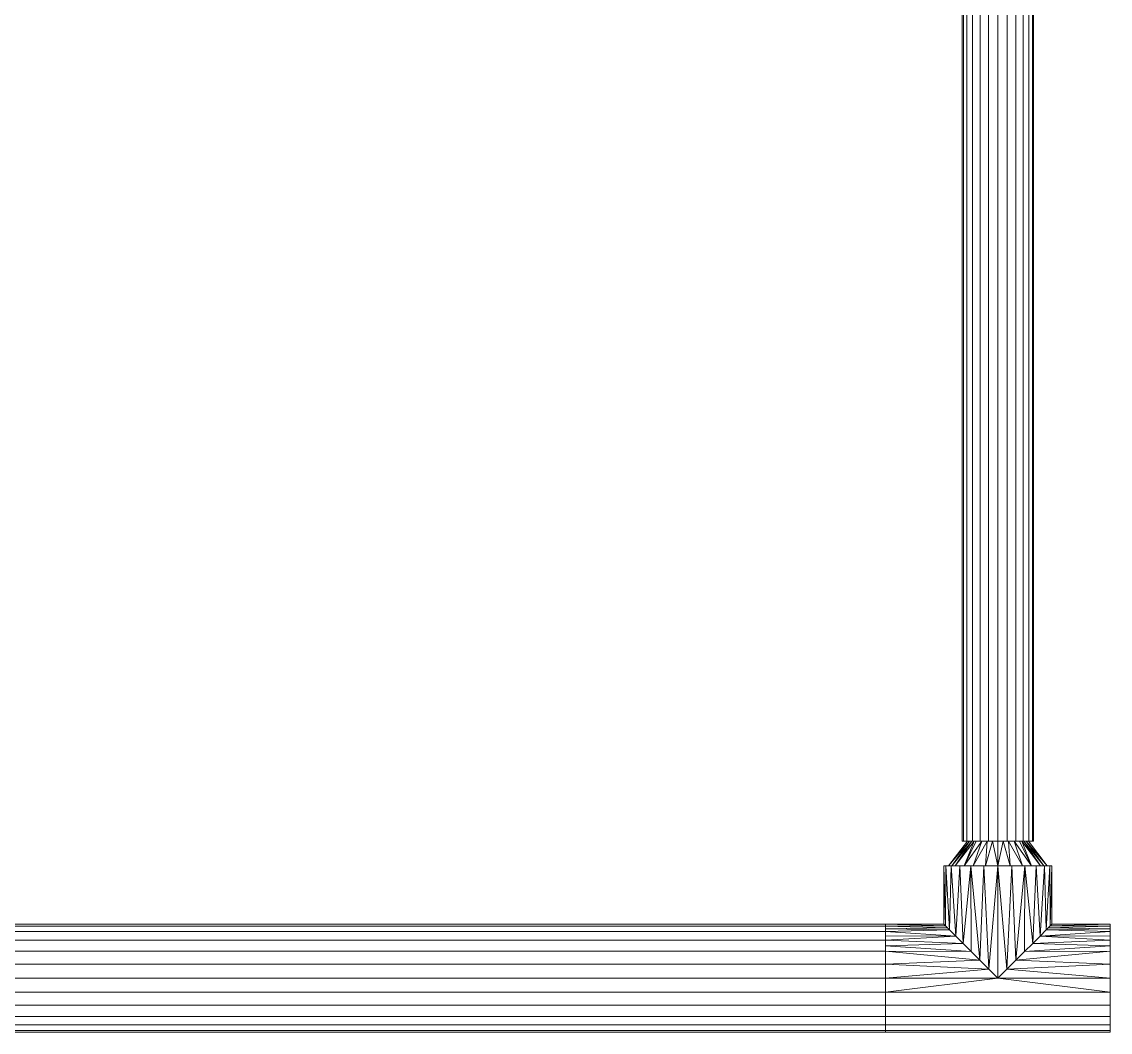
# Model space of a CAD drawing. Header units: inches. Extents: x -3326 to -59, y 8 to 1043.
# Drawn here: x -2775.49 to -2746.51, y 324.56 to 351.47 of the extents above; entities that cross this region are included whole.
import ezdxf

# ---------------------------------------------------------------- set-up
doc = ezdxf.new("R2010")
doc.units = ezdxf.units.IN
doc.header["$MEASUREMENT"] = 0
doc.layers.add('F-SPRN', color=10, linetype='Continuous', lineweight=9)
doc.layers.add('P-PIPE', color=10, linetype='Continuous', lineweight=9)

# ---------------------------------------------------------------- blocks, each defined once
blk = doc.blocks.new('Tee - Welded - Generic - Standard-1126622-05 - Fourth Level')
at = {"layer": 'P-PIPE'}
mesh = blk.add_polyface(dxfattribs=at)
corners = [(-2.992, -1.437), (-2.992, -1.388, 0.372), (-2.992, -1.244, 0.719), (-2.992, -1.016, 1.016), (-2.992, -0.719, 1.244), (-2.992, -0.372, 1.388), (-2.992, 0, 1.437), (-2.992, 0.372, 1.388), (-2.992, 0.719, 1.244), (-2.992, 1.016, 1.016), (-2.992, 1.244, 0.719), (-2.992, 1.388, 0.372), (-2.992, 1.437), (-2.992, 1.388, -0.372), (-2.992, 1.244, -0.719), (-2.992, 1.016, -1.016), (-2.992, 0.719, -1.244), (-2.992, 0.372, -1.388), (-2.992, 0, -1.437), (-2.992, -0.372, -1.388), (-2.992, -0.719, -1.244), (-2.992, -1.016, -1.016), (-2.992, -1.244, -0.719), (-2.992, -1.388, -0.372)]
mesh.append_faces([[corners[k] for k in face] for face in [(10, 7, 8, 9)]], dxfattribs={"vtx0": -1})
mesh.append_faces([[corners[k] for k in face] for face in [(0, 3, 6)]], dxfattribs={"vtx0": -1, "vtx1": -1, "vtx2": -1})
mesh.append_faces([[corners[k] for k in face] for face in [(13, 18, 22, 23)]], dxfattribs={"vtx0": -1, "vtx1": -1, "vtx3": -1})
mesh.append_faces([[corners[k] for k in face] for face in [(18, 21, 22), (13, 23, 0, 12)]], dxfattribs={"vtx0": -1, "vtx2": -1})
mesh.append_faces([[corners[k] for k in face] for face in [(6, 7, 12, 0)]], dxfattribs={"vtx1": -1, "vtx2": -1, "vtx3": -1})
mesh.append_faces([[corners[k] for k in face] for face in [(16, 17, 18, 15), (19, 20, 21, 18)]], dxfattribs={"vtx2": -1})
mesh.append_faces([[corners[k] for k in face] for face in [(13, 14, 15, 18), (10, 11, 12, 7)]], dxfattribs={"vtx2": -1, "vtx3": -1})
mesh.append_faces([[corners[k] for k in face] for face in [(0, 1, 2, 3), (3, 4, 5, 6)]], dxfattribs={"vtx3": -1})
mesh = blk.add_polyface(dxfattribs=at)
corners = [(-2.992, 1.437), (-2.992, 1.388, 0.372), (-2.992, 1.244, 0.719), (-2.992, 1.016, 1.016), (-2.992, 0.719, 1.244), (-2.992, 0.372, 1.388), (-2.992, 0, 1.437), (-2.992, -0.372, 1.388), (-2.992, -0.719, 1.244), (-2.992, -1.016, 1.016), (-2.992, -1.244, 0.719), (-2.992, -1.388, 0.372), (-2.992, -1.437), (-1.437, -1.437), (-1.397, -1.397, 0.338), (-1.286, -1.286, 0.642), (-1.123, -1.123, 0.896), (-0.927, -0.927, 1.098), (-0.71, -0.71, 1.249), (-0.48, -0.48, 1.355), (-0.242, -0.242, 1.417), (0, 0, 1.437), (0.242, -0.242, 1.417), (0.48, -0.48, 1.355), (0.71, -0.71, 1.249), (0.927, -0.927, 1.098), (1.123, -1.123, 0.896), (1.286, -1.286, 0.642), (1.397, -1.397, 0.338), (1.437, -1.437), (2.992, -1.437), (2.992, -1.388, 0.372), (2.992, -1.244, 0.719), (2.992, -1.016, 1.016), (2.992, -0.719, 1.244), (2.992, -0.372, 1.388), (2.992, 0, 1.437), (2.992, 0.372, 1.388), (2.992, 0.719, 1.244), (2.992, 1.016, 1.016), (2.992, 1.244, 0.719), (2.992, 1.388, 0.372), (2.992, 1.437), (-2.992, -0.867, 1.13), (-2.992, -1.13, 0.867), (-2.992, -1.316, 0.545), (2.992, -1.316, 0.545), (2.992, -1.13, 0.867), (2.992, -0.867, 1.13), (1.341, -1.341, 0.49), (-1.341, -1.341, 0.49)]
mesh.append_faces([[corners[k] for k in face] for face in [(14, 12, 13)]], dxfattribs={"vtx0": -1})
mesh.append_faces([[corners[k] for k in face] for face in [(34, 24, 48), (33, 26, 47), (26, 33, 25), (11, 50, 45), (15, 45, 50), (12, 14, 11), (9, 17, 43), (16, 10, 15), (24, 34, 23), (22, 36, 21), (20, 7, 19), (7, 20, 6), (18, 43, 17)]], dxfattribs={"vtx0": -1, "vtx1": -1})
mesh.append_faces([[corners[k] for k in face] for face in [(32, 26, 27), (25, 33, 48), (11, 14, 50), (18, 8, 43), (16, 44, 10), (46, 27, 49), (48, 24, 25), (31, 49, 28), (16, 9, 44), (23, 34, 35), (15, 10, 45), (21, 5, 6), (26, 32, 47)]], dxfattribs={"vtx0": -1, "vtx2": -1})
mesh.append_faces([[corners[k] for k in face] for face in [(21, 36, 37, 5)]], dxfattribs={"vtx0": -1, "vtx2": -1, "vtx3": -1})
mesh.append_faces([[corners[k] for k in face] for face in [(30, 31, 28), (31, 46, 49), (46, 32, 27), (16, 17, 9), (18, 19, 8), (35, 36, 22), (22, 23, 35), (20, 21, 6), (7, 8, 19)]], dxfattribs={"vtx1": -1, "vtx2": -1})
mesh.append_faces([[corners[k] for k in face] for face in [(39, 40, 2, 3), (40, 41, 1, 2), (37, 38, 4, 5), (38, 39, 3, 4)]], dxfattribs={"vtx1": -1, "vtx3": -1})
mesh.append_faces([[corners[k] for k in face] for face in [(28, 29, 30)]], dxfattribs={"vtx2": -1})
mesh.append_faces([[corners[k] for k in face] for face in [(41, 42, 0, 1)]], dxfattribs={"vtx3": -1})
mesh = blk.add_polyface(dxfattribs=at)
corners = [(-2.992, -1.437), (-2.992, -1.388, -0.372), (-2.992, -1.244, -0.719), (-2.992, -1.016, -1.016), (-2.992, -0.719, -1.244), (-2.992, -0.372, -1.388), (-2.992, 0, -1.437), (-2.992, 0.372, -1.388), (-2.992, 0.719, -1.244), (-2.992, 1.016, -1.016), (-2.992, 1.244, -0.719), (-2.992, 1.388, -0.372), (-2.992, 1.437), (2.992, 1.437), (2.992, 1.388, -0.372), (2.992, 1.244, -0.719), (2.992, 1.016, -1.016), (2.992, 0.719, -1.244), (2.992, 0.372, -1.388), (2.992, 0, -1.437), (2.992, -0.372, -1.388), (2.992, -0.719, -1.244), (2.992, -1.016, -1.016), (2.992, -1.244, -0.719), (2.992, -1.388, -0.372), (2.992, -1.437), (1.437, -1.437), (1.397, -1.397, -0.338), (1.286, -1.286, -0.642), (1.123, -1.123, -0.896), (0.927, -0.927, -1.098), (0.71, -0.71, -1.249), (0.48, -0.48, -1.355), (0.242, -0.242, -1.417), (0, 0, -1.437), (-0.242, -0.242, -1.417), (-0.48, -0.48, -1.355), (-0.71, -0.71, -1.249), (-0.927, -0.927, -1.098), (-1.123, -1.123, -0.896), (-1.286, -1.286, -0.642), (-1.397, -1.397, -0.338), (-1.437, -1.437), (-2.992, -1.316, -0.545), (-2.992, -1.13, -0.867), (-2.992, -0.867, -1.13), (2.992, -0.867, -1.13), (2.992, -1.13, -0.867), (2.992, -1.316, -0.545), (-1.341, -1.341, -0.49), (1.341, -1.341, -0.49)]
mesh.append_faces([[corners[k] for k in face] for face in [(33, 20, 32), (6, 35, 5), (31, 46, 30), (28, 48, 50), (38, 45, 37), (24, 50, 48), (3, 39, 44), (37, 4, 36), (1, 41, 0), (40, 2, 39)]], dxfattribs={"vtx0": -1, "vtx1": -1})
mesh.append_faces([[corners[k] for k in face] for face in [(11, 14, 15, 10), (38, 3, 45), (19, 33, 34), (1, 49, 41), (39, 2, 44), (36, 4, 5), (43, 40, 49), (31, 21, 46), (21, 31, 32), (24, 27, 50), (27, 24, 25), (23, 28, 29), (3, 38, 39), (28, 23, 48), (40, 43, 2), (29, 22, 47)]], dxfattribs={"vtx0": -1, "vtx2": -1})
mesh.append_faces([[corners[k] for k in face] for face in [(34, 6, 7, 18)]], dxfattribs={"vtx0": -1, "vtx2": -1, "vtx3": -1})
mesh.append_faces([[corners[k] for k in face] for face in [(26, 27, 25)]], dxfattribs={"vtx1": -1})
mesh.append_faces([[corners[k] for k in face] for face in [(19, 20, 33), (18, 19, 34), (20, 21, 32), (35, 36, 5), (34, 35, 6), (46, 22, 30), (29, 30, 22), (47, 23, 29), (45, 4, 37), (1, 43, 49)]], dxfattribs={"vtx1": -1, "vtx2": -1})
mesh.append_faces([[corners[k] for k in face] for face in [(15, 16, 9, 10), (16, 17, 8, 9), (17, 18, 7, 8)]], dxfattribs={"vtx1": -1, "vtx3": -1})
mesh.append_faces([[corners[k] for k in face] for face in [(12, 13, 14, 11), (41, 42, 0)]], dxfattribs={"vtx2": -1})
mesh = blk.add_polyface(dxfattribs=at)
corners = [(2.992, -1.437), (2.992, -1.388, -0.372), (2.992, -1.244, -0.719), (2.992, -1.016, -1.016), (2.992, -0.719, -1.244), (2.992, -0.372, -1.388), (2.992, 0, -1.437), (2.992, 0.372, -1.388), (2.992, 0.719, -1.244), (2.992, 1.016, -1.016), (2.992, 1.244, -0.719), (2.992, 1.388, -0.372), (2.992, 1.437), (2.992, 1.388, 0.372), (2.992, 1.244, 0.719), (2.992, 1.016, 1.016), (2.992, 0.719, 1.244), (2.992, 0.372, 1.388), (2.992, 0, 1.437), (2.992, -0.372, 1.388), (2.992, -0.719, 1.244), (2.992, -1.016, 1.016), (2.992, -1.244, 0.719), (2.992, -1.388, 0.372)]
mesh.append_faces([[corners[k] for k in face] for face in [(16, 14, 15)]], dxfattribs={"vtx0": -1})
mesh.append_faces([[corners[k] for k in face] for face in [(3, 6, 2)]], dxfattribs={"vtx0": -1, "vtx1": -1})
mesh.append_faces([[corners[k] for k in face] for face in [(18, 21, 11)]], dxfattribs={"vtx0": -1, "vtx1": -1, "vtx2": -1})
mesh.append_faces([[corners[k] for k in face] for face in [(6, 9, 21, 2), (18, 11, 14, 16)]], dxfattribs={"vtx0": -1, "vtx1": -1, "vtx2": -1, "vtx3": -1})
mesh.append_faces([[corners[k] for k in face] for face in [(21, 0, 1, 2)]], dxfattribs={"vtx0": -1, "vtx3": -1})
mesh.append_faces([[corners[k] for k in face] for face in [(17, 18, 16)]], dxfattribs={"vtx1": -1})
mesh.append_faces([[corners[k] for k in face] for face in [(12, 13, 14, 11), (22, 23, 0, 21), (19, 20, 21, 18)]], dxfattribs={"vtx2": -1})
mesh.append_faces([[corners[k] for k in face] for face in [(9, 10, 11, 21)]], dxfattribs={"vtx2": -1, "vtx3": -1})
mesh.append_faces([[corners[k] for k in face] for face in [(6, 7, 8, 9), (3, 4, 5, 6)]], dxfattribs={"vtx3": -1})
mesh = blk.add_polyface(dxfattribs=at)
corners = [(-1.437, -2.992), (-1.388, -2.992, 0.372), (-1.244, -2.992, 0.719), (-1.016, -2.992, 1.016), (-0.719, -2.992, 1.244), (-0.372, -2.992, 1.388), (0, -2.992, 1.437), (0.372, -2.992, 1.388), (0.719, -2.992, 1.244), (1.016, -2.992, 1.016), (1.244, -2.992, 0.719), (1.388, -2.992, 0.372), (1.437, -2.992), (1.437, -1.437), (1.397, -1.397, 0.338), (1.286, -1.286, 0.642), (1.123, -1.123, 0.896), (0.927, -0.927, 1.098), (0.71, -0.71, 1.249), (0.48, -0.48, 1.355), (0.242, -0.242, 1.417), (0, 0, 1.437), (-0.242, -0.242, 1.417), (-0.48, -0.48, 1.355), (-0.71, -0.71, 1.249), (-0.927, -0.927, 1.098), (-1.123, -1.123, 0.896), (-1.286, -1.286, 0.642), (-1.397, -1.397, 0.338), (-1.437, -1.437)]
mesh.append_faces([[corners[k] for k in face] for face in [(1, 28, 0), (27, 2, 26), (23, 5, 22), (25, 4, 24), (8, 19, 7), (17, 9, 16)]], dxfattribs={"vtx0": -1, "vtx1": -1})
mesh.append_faces([[corners[k] for k in face] for face in [(26, 2, 3), (27, 1, 2), (23, 4, 5), (6, 21, 22), (22, 5, 6), (20, 6, 7), (16, 9, 10), (17, 8, 9), (14, 11, 12), (6, 20, 21)]], dxfattribs={"vtx0": -1, "vtx2": -1})
mesh.append_faces([[corners[k] for k in face] for face in [(13, 14, 12)]], dxfattribs={"vtx1": -1})
mesh.append_faces([[corners[k] for k in face] for face in [(3, 4, 25), (27, 28, 1), (25, 26, 3), (23, 24, 4), (10, 11, 15), (17, 18, 8), (19, 20, 7), (18, 19, 8), (15, 16, 10), (14, 15, 11)]], dxfattribs={"vtx1": -1, "vtx2": -1})
mesh.append_faces([[corners[k] for k in face] for face in [(28, 29, 0)]], dxfattribs={"vtx2": -1})
mesh = blk.add_polyface(dxfattribs=at)
corners = [(1.437, -2.992), (1.388, -2.992, -0.372), (1.244, -2.992, -0.719), (1.016, -2.992, -1.016), (0.719, -2.992, -1.244), (0.372, -2.992, -1.388), (0, -2.992, -1.437), (-0.372, -2.992, -1.388), (-0.719, -2.992, -1.244), (-1.016, -2.992, -1.016), (-1.244, -2.992, -0.719), (-1.388, -2.992, -0.372), (-1.437, -2.992), (-1.437, -1.437), (-1.397, -1.397, -0.338), (-1.286, -1.286, -0.642), (-1.123, -1.123, -0.896), (-0.927, -0.927, -1.098), (-0.71, -0.71, -1.249), (-0.48, -0.48, -1.355), (-0.242, -0.242, -1.417), (0, 0, -1.437), (0.242, -0.242, -1.417), (0.48, -0.48, -1.355), (0.71, -0.71, -1.249), (0.927, -0.927, -1.098), (1.123, -1.123, -0.896), (1.286, -1.286, -0.642), (1.397, -1.397, -0.338), (1.437, -1.437)]
mesh.append_faces([[corners[k] for k in face] for face in [(1, 28, 0), (3, 26, 2), (27, 2, 26), (23, 5, 22), (25, 4, 24), (8, 19, 7), (17, 9, 16)]], dxfattribs={"vtx0": -1, "vtx1": -1})
mesh.append_faces([[corners[k] for k in face] for face in [(27, 1, 2), (23, 4, 5), (6, 21, 22), (22, 5, 6), (20, 6, 7), (16, 9, 10), (17, 8, 9), (14, 11, 12), (6, 20, 21)]], dxfattribs={"vtx0": -1, "vtx2": -1})
mesh.append_faces([[corners[k] for k in face] for face in [(29, 0, 28), (13, 14, 12)]], dxfattribs={"vtx1": -1})
mesh.append_faces([[corners[k] for k in face] for face in [(3, 4, 25), (27, 28, 1), (25, 26, 3), (23, 24, 4), (10, 11, 15), (17, 18, 8), (19, 20, 7), (18, 19, 8), (15, 16, 10), (14, 15, 11)]], dxfattribs={"vtx1": -1, "vtx2": -1})
mesh = blk.add_polyface(dxfattribs=at)
corners = [(-1.437, -2.992), (-1.388, -2.992, -0.372), (-1.244, -2.992, -0.719), (-1.016, -2.992, -1.016), (-0.719, -2.992, -1.244), (-0.372, -2.992, -1.388), (0, -2.992, -1.437), (0.372, -2.992, -1.388), (0.719, -2.992, -1.244), (1.016, -2.992, -1.016), (1.244, -2.992, -0.719), (1.388, -2.992, -0.372), (1.437, -2.992), (1.388, -2.992, 0.372), (1.244, -2.992, 0.719), (1.016, -2.992, 1.016), (0.719, -2.992, 1.244), (0.372, -2.992, 1.388), (0, -2.992, 1.437), (-0.372, -2.992, 1.388), (-0.719, -2.992, 1.244), (-1.016, -2.992, 1.016), (-1.244, -2.992, 0.719), (-1.388, -2.992, 0.372)]
mesh.append_faces([[corners[k] for k in face] for face in [(0, 22, 23)]], dxfattribs={"vtx0": -1})
mesh.append_faces([[corners[k] for k in face] for face in [(3, 6, 2), (16, 18, 14, 15)]], dxfattribs={"vtx0": -1, "vtx1": -1})
mesh.append_faces([[corners[k] for k in face] for face in [(2, 6, 9, 11)]], dxfattribs={"vtx0": -1, "vtx1": -1, "vtx2": -1, "vtx3": -1})
mesh.append_faces([[corners[k] for k in face] for face in [(0, 14, 21, 22)]], dxfattribs={"vtx0": -1, "vtx1": -1, "vtx3": -1})
mesh.append_faces([[corners[k] for k in face] for face in [(2, 11, 12)]], dxfattribs={"vtx0": -1, "vtx2": -1})
mesh.append_faces([[corners[k] for k in face] for face in [(17, 18, 16)]], dxfattribs={"vtx1": -1})
mesh.append_faces([[corners[k] for k in face] for face in [(18, 19, 14)]], dxfattribs={"vtx1": -1, "vtx2": -1})
mesh.append_faces([[corners[k] for k in face] for face in [(9, 10, 11)]], dxfattribs={"vtx2": -1})
mesh.append_faces([[corners[k] for k in face] for face in [(0, 1, 2, 14), (12, 13, 14, 2), (19, 20, 21, 14)]], dxfattribs={"vtx2": -1, "vtx3": -1})
mesh.append_faces([[corners[k] for k in face] for face in [(6, 7, 8, 9), (3, 4, 5, 6)]], dxfattribs={"vtx3": -1})
blk = doc.blocks.new('Transition - Generic - Plumbing-CW-1126388-05 - Fourth Level')
at = {"layer": 'P-PIPE'}
mesh = blk.add_polyface(dxfattribs=at)
corners = [(0, -1.312), (0, -1.137, 0.656), (0, -0.656, 1.137), (0, 0, 1.312), (0, 0.656, 1.137), (0, 1.137, 0.656), (0, 1.312), (0, 1.137, -0.656), (0, 0.656, -1.137), (0, 0, -1.312), (0, -0.656, -1.137), (0, -1.137, -0.656)]
mesh.append_faces([[corners[k] for k in face] for face in [(3, 1, 2), (0, 10, 11)]], dxfattribs={"vtx0": -1})
mesh.append_faces([[corners[k] for k in face] for face in [(0, 8, 9, 10)]], dxfattribs={"vtx0": -1, "vtx3": -1})
mesh.append_faces([[corners[k] for k in face] for face in [(7, 8, 5, 6)]], dxfattribs={"vtx1": -1})
mesh.append_faces([[corners[k] for k in face] for face in [(0, 1, 5, 8)]], dxfattribs={"vtx1": -1, "vtx2": -1, "vtx3": -1})
mesh.append_faces([[corners[k] for k in face] for face in [(3, 4, 5, 1)]], dxfattribs={"vtx2": -1, "vtx3": -1})
mesh = blk.add_polyface(dxfattribs=at)
corners = [(0, -1.312), (0, -1.137, -0.656), (0, -0.656, -1.137), (0, 0, -1.312), (0, 0.656, -1.137), (0, 1.137, -0.656), (0, 1.312), (0.656, 0.813), (0.656, 0.575, -0.575), (0.656, 0, -0.813), (0.656, -0.575, -0.575), (0.656, -0.813), (0.656, 0.694, -0.287), (0.656, 0.287, -0.694), (0.656, -0.287, -0.694), (0.656, -0.694, -0.287), (0.656, 0.634, -0.431), (0, 0.328, -1.225), (0.656, 0.144, -0.753), (0, 1.225, -0.328), (0.656, 0.431, -0.634), (0, -0.328, -1.225), (0.656, -0.144, -0.753), (0.656, -0.431, -0.634), (0, -1.225, -0.328), (0.656, -0.753, -0.144), (0.656, -0.634, -0.431), (0.656, 0.753, -0.144), (0, 0.896, -0.896), (0, -0.896, -0.896)]
mesh.append_faces([[corners[k] for k in face] for face in [(0, 25, 11), (27, 6, 7)]], dxfattribs={"vtx0": -1})
mesh.append_faces([[corners[k] for k in face] for face in [(20, 28, 8), (3, 22, 21), (28, 20, 4), (6, 27, 19), (29, 26, 1), (26, 29, 10), (4, 13, 17), (1, 15, 24), (5, 16, 28), (2, 23, 29)]], dxfattribs={"vtx0": -1, "vtx1": -1})
mesh.append_faces([[corners[k] for k in face] for face in [(5, 12, 16), (3, 18, 9), (14, 2, 21), (2, 14, 23), (21, 22, 14), (25, 0, 24), (17, 13, 18), (3, 9, 22), (12, 5, 19), (24, 15, 25)]], dxfattribs={"vtx0": -1, "vtx2": -1})
mesh.append_faces([[corners[k] for k in face] for face in [(3, 17, 18), (16, 8, 28), (20, 13, 4), (23, 10, 29), (26, 15, 1), (27, 12, 19)]], dxfattribs={"vtx1": -1, "vtx2": -1})
mesh = blk.add_polyface(dxfattribs=at)
corners = [(0, 1.312), (0, 1.137, 0.656), (0, 0.656, 1.137), (0, 0, 1.312), (0, -0.656, 1.137), (0, -1.137, 0.656), (0, -1.312), (0.656, -0.813), (0.656, -0.575, 0.575), (0.656, 0, 0.813), (0.656, 0.575, 0.575), (0.656, 0.813), (0.656, -0.694, 0.287), (0.656, -0.287, 0.694), (0.656, 0.287, 0.694), (0.656, 0.694, 0.287), (0.656, -0.634, 0.431), (0, -0.328, 1.225), (0.656, -0.144, 0.753), (0, -1.225, 0.328), (0.656, -0.431, 0.634), (0, 0.328, 1.225), (0.656, 0.144, 0.753), (0.656, 0.431, 0.634), (0, 1.225, 0.328), (0.656, 0.753, 0.144), (0.656, 0.634, 0.431), (0.656, -0.753, 0.144), (0, -0.896, 0.896), (0, 0.896, 0.896)]
mesh.append_faces([[corners[k] for k in face] for face in [(0, 25, 11), (27, 6, 7)]], dxfattribs={"vtx0": -1})
mesh.append_faces([[corners[k] for k in face] for face in [(20, 28, 8), (3, 22, 21), (28, 20, 4), (6, 27, 19), (29, 26, 1), (26, 29, 10), (4, 13, 17), (1, 15, 24), (5, 16, 28), (2, 23, 29)]], dxfattribs={"vtx0": -1, "vtx1": -1})
mesh.append_faces([[corners[k] for k in face] for face in [(5, 12, 16), (3, 18, 9), (14, 2, 21), (2, 14, 23), (21, 22, 14), (25, 0, 24), (17, 13, 18), (3, 9, 22), (12, 5, 19), (24, 15, 25)]], dxfattribs={"vtx0": -1, "vtx2": -1})
mesh.append_faces([[corners[k] for k in face] for face in [(3, 17, 18), (16, 8, 28), (20, 13, 4), (23, 10, 29), (26, 15, 1), (27, 12, 19)]], dxfattribs={"vtx1": -1, "vtx2": -1})
mesh = blk.add_polyface(dxfattribs=at)
corners = [(0.656, -0.813), (0.656, -0.575, -0.575), (0.656, 0, -0.813), (0.656, 0.575, -0.575), (0.656, 0.813), (0.656, 0.575, 0.575), (0.656, 0, 0.813), (0.656, -0.575, 0.575)]
mesh.append_faces([[corners[k] for k in face] for face in [(2, 4, 7, 1)]], dxfattribs={"vtx0": -1, "vtx1": -1, "vtx2": -1})
mesh.append_faces([[corners[k] for k in face] for face in [(6, 7, 4, 5), (3, 4, 2)]], dxfattribs={"vtx1": -1})
mesh.append_faces([[corners[k] for k in face] for face in [(7, 0, 1)]], dxfattribs={"vtx2": -1})

msp = doc.modelspace()

# ---------------------------------------------------------------- linework, layer by layer
at = {"layer": 'F-SPRN', "color": 1}
for p, q in [((-2749.5, 383.391, 964), (-2749.5, 329.648, 964)), ((-2749.5, 383.391, 964), (-2749.5, 329.648, 964)), ((-2749.5, 328.992, 964), (-2749.5, 329.648, 964)), ((-2749.5, 328.992, 964), (-2749.5, 326, 964)), ((-2823.996, 326, 964), (-2752.492, 326, 964)), ((-2823.996, 326, 964), (-2752.492, 326, 964)), ((-2746.508, 326, 964), (-2752.492, 326, 964))]:
    msp.add_line(p, q, dxfattribs=at)

# ---------------------------------------------------------------- block references
for name, p, rotation in [('Transition - Generic - Plumbing-CW-1126388-05 - Fourth Level', (-2749.5, 328.992, 964), 90), ('Tee - Welded - Generic - Standard-1126622-05 - Fourth Level', (-2749.5, 326, 964), 180)]:
    msp.add_blockref(name, p, dxfattribs=dict(at, rotation=rotation))

# ---------------------------------------------------------------- meshes
mesh = msp.add_polyface(dxfattribs=at)
corners = [(-2749.5, 383.391, 964.95), (-2749.746, 383.391, 964.918), (-2749.975, 383.391, 964.823), (-2750.172, 383.391, 964.672), (-2750.323, 383.391, 964.475), (-2750.418, 383.391, 964.246), (-2750.45, 383.391, 964), (-2750.45, 329.648, 964), (-2750.418, 329.648, 964.246), (-2750.323, 329.648, 964.475), (-2750.172, 329.648, 964.672), (-2749.975, 329.648, 964.823), (-2749.746, 329.648, 964.918), (-2749.5, 329.648, 964.95)]
mesh.append_faces([[corners[k] for k in face] for face in [(8, 9, 4, 5), (3, 4, 9, 10), (11, 12, 1, 2), (2, 3, 10, 11)]], dxfattribs={"vtx1": -1, "vtx3": -1, "color": 1})
mesh.append_faces([[corners[k] for k in face] for face in [(6, 7, 8, 5)]], dxfattribs={"vtx2": -1, "color": 1})
mesh.append_faces([[corners[k] for k in face] for face in [(12, 13, 0, 1)]], dxfattribs={"vtx3": -1, "color": 1})
mesh = msp.add_polyface(dxfattribs=at)
corners = [(-2750.45, 383.391, 964), (-2750.418, 383.391, 963.754), (-2750.323, 383.391, 963.525), (-2750.172, 383.391, 963.328), (-2749.975, 383.391, 963.177), (-2749.746, 383.391, 963.082), (-2749.5, 383.391, 963.05), (-2749.5, 329.648, 963.05), (-2749.746, 329.648, 963.082), (-2749.975, 329.648, 963.177), (-2750.172, 329.648, 963.328), (-2750.323, 329.648, 963.525), (-2750.418, 329.648, 963.754), (-2750.45, 329.648, 964)]
mesh.append_faces([[corners[k] for k in face] for face in [(7, 8, 5, 6)]], dxfattribs={"vtx1": -1, "color": 1})
mesh.append_faces([[corners[k] for k in face] for face in [(8, 9, 4, 5), (3, 4, 9, 10), (11, 12, 1, 2), (2, 3, 10, 11)]], dxfattribs={"vtx1": -1, "vtx3": -1, "color": 1})
mesh.append_faces([[corners[k] for k in face] for face in [(12, 13, 0, 1)]], dxfattribs={"vtx3": -1, "color": 1})
mesh = msp.add_polyface(dxfattribs=at)
corners = [(-2748.55, 383.391, 964), (-2748.582, 383.391, 964.246), (-2748.677, 383.391, 964.475), (-2748.828, 383.391, 964.672), (-2749.025, 383.391, 964.823), (-2749.254, 383.391, 964.918), (-2749.5, 383.391, 964.95), (-2749.5, 329.648, 964.95), (-2749.254, 329.648, 964.918), (-2749.025, 329.648, 964.823), (-2748.828, 329.648, 964.672), (-2748.677, 329.648, 964.475), (-2748.582, 329.648, 964.246), (-2748.55, 329.648, 964)]
mesh.append_faces([[corners[k] for k in face] for face in [(7, 8, 5, 6)]], dxfattribs={"vtx1": -1, "color": 1})
mesh.append_faces([[corners[k] for k in face] for face in [(8, 9, 4, 5), (3, 4, 9, 10), (11, 12, 1, 2), (2, 3, 10, 11)]], dxfattribs={"vtx1": -1, "vtx3": -1, "color": 1})
mesh.append_faces([[corners[k] for k in face] for face in [(12, 13, 0, 1)]], dxfattribs={"vtx3": -1, "color": 1})
mesh = msp.add_polyface(dxfattribs=at)
corners = [(-2749.5, 383.391, 963.05), (-2749.254, 383.391, 963.082), (-2749.025, 383.391, 963.177), (-2748.828, 383.391, 963.328), (-2748.677, 383.391, 963.525), (-2748.582, 383.391, 963.754), (-2748.55, 383.391, 964), (-2748.55, 329.648, 964), (-2748.582, 329.648, 963.754), (-2748.677, 329.648, 963.525), (-2748.828, 329.648, 963.328), (-2749.025, 329.648, 963.177), (-2749.254, 329.648, 963.082), (-2749.5, 329.648, 963.05)]
mesh.append_faces([[corners[k] for k in face] for face in [(7, 8, 5, 6)]], dxfattribs={"vtx1": -1, "color": 1})
mesh.append_faces([[corners[k] for k in face] for face in [(8, 9, 4, 5), (3, 4, 9, 10), (11, 12, 1, 2), (2, 3, 10, 11)]], dxfattribs={"vtx1": -1, "vtx3": -1, "color": 1})
mesh.append_faces([[corners[k] for k in face] for face in [(12, 13, 0, 1)]], dxfattribs={"vtx3": -1, "color": 1})
mesh = msp.add_polyface(dxfattribs=at)
corners = [(-2750.45, 329.648, 964), (-2750.418, 329.648, 963.754), (-2750.323, 329.648, 963.525), (-2750.172, 329.648, 963.328), (-2749.975, 329.648, 963.177), (-2749.746, 329.648, 963.082), (-2749.5, 329.648, 963.05), (-2749.254, 329.648, 963.082), (-2749.025, 329.648, 963.177), (-2748.828, 329.648, 963.328), (-2748.677, 329.648, 963.525), (-2748.582, 329.648, 963.754), (-2748.55, 329.648, 964), (-2748.582, 329.648, 964.246), (-2748.677, 329.648, 964.475), (-2748.828, 329.648, 964.672), (-2749.025, 329.648, 964.823), (-2749.254, 329.648, 964.918), (-2749.5, 329.648, 964.95), (-2749.746, 329.648, 964.918), (-2749.975, 329.648, 964.823), (-2750.172, 329.648, 964.672), (-2750.323, 329.648, 964.475), (-2750.418, 329.648, 964.246)]
mesh.append_faces([[corners[k] for k in face] for face in [(18, 16, 17)]], dxfattribs={"vtx0": -1, "color": 1})
mesh.append_faces([[corners[k] for k in face] for face in [(16, 20, 15)]], dxfattribs={"vtx0": -1, "vtx1": -1, "color": 1})
mesh.append_faces([[corners[k] for k in face] for face in [(3, 9, 15)]], dxfattribs={"vtx0": -1, "vtx1": -1, "vtx2": -1, "color": 1})
mesh.append_faces([[corners[k] for k in face] for face in [(15, 20, 21, 3)]], dxfattribs={"vtx0": -1, "vtx2": -1, "vtx3": -1, "color": 1})
mesh.append_faces([[corners[k] for k in face] for face in [(12, 13, 11), (7, 8, 6)]], dxfattribs={"vtx1": -1, "color": 1})
mesh.append_faces([[corners[k] for k in face] for face in [(3, 4, 8, 9)]], dxfattribs={"vtx1": -1, "vtx3": -1, "color": 1})
mesh.append_faces([[corners[k] for k in face] for face in [(23, 0, 1)]], dxfattribs={"vtx2": -1, "color": 1})
mesh.append_faces([[corners[k] for k in face] for face in [(18, 19, 20, 16), (21, 22, 23, 1), (13, 14, 15, 9), (1, 2, 3, 21), (4, 5, 6, 8), (9, 10, 11, 13)]], dxfattribs={"vtx2": -1, "vtx3": -1, "color": 1})
mesh = msp.add_polyface(dxfattribs=at)
corners = [(-2823.996, 327.438, 964), (-2823.996, 327.389, 964.372), (-2823.996, 327.245, 964.719), (-2823.996, 327.016, 965.016), (-2823.996, 326.719, 965.245), (-2823.996, 326.372, 965.389), (-2823.996, 326, 965.437), (-2752.492, 326, 965.437), (-2752.492, 326.372, 965.389), (-2752.492, 326.719, 965.245), (-2752.492, 327.016, 965.016), (-2752.492, 327.245, 964.719), (-2752.492, 327.389, 964.372), (-2752.492, 327.438, 964)]
mesh.append_faces([[corners[k] for k in face] for face in [(7, 8, 5, 6)]], dxfattribs={"vtx1": -1, "color": 1})
mesh.append_faces([[corners[k] for k in face] for face in [(8, 9, 4, 5), (3, 4, 9, 10), (11, 12, 1, 2), (2, 3, 10, 11)]], dxfattribs={"vtx1": -1, "vtx3": -1, "color": 1})
mesh.append_faces([[corners[k] for k in face] for face in [(12, 13, 0, 1)]], dxfattribs={"vtx3": -1, "color": 1})
mesh = msp.add_polyface(dxfattribs=at)
corners = [(-2823.996, 326, 962.562), (-2823.996, 326.372, 962.611), (-2823.996, 326.719, 962.755), (-2823.996, 327.016, 962.984), (-2823.996, 327.245, 963.281), (-2823.996, 327.389, 963.628), (-2823.996, 327.438, 964), (-2752.492, 327.438, 964), (-2752.492, 327.389, 963.628), (-2752.492, 327.245, 963.281), (-2752.492, 327.016, 962.984), (-2752.492, 326.719, 962.755), (-2752.492, 326.372, 962.611), (-2752.492, 326, 962.562)]
mesh.append_faces([[corners[k] for k in face] for face in [(7, 8, 5, 6)]], dxfattribs={"vtx1": -1, "color": 1})
mesh.append_faces([[corners[k] for k in face] for face in [(8, 9, 4, 5), (3, 4, 9, 10), (11, 12, 1, 2), (2, 3, 10, 11)]], dxfattribs={"vtx1": -1, "vtx3": -1, "color": 1})
mesh.append_faces([[corners[k] for k in face] for face in [(12, 13, 0, 1)]], dxfattribs={"vtx3": -1, "color": 1})
mesh = msp.add_polyface(dxfattribs=at)
corners = [(-2752.492, 324.562, 964), (-2752.492, 324.611, 963.628), (-2752.492, 324.755, 963.281), (-2752.492, 324.984, 962.984), (-2752.492, 325.281, 962.755), (-2752.492, 325.628, 962.611), (-2752.492, 326, 962.562), (-2752.492, 326.372, 962.611), (-2752.492, 326.719, 962.755), (-2752.492, 327.016, 962.984), (-2752.492, 327.245, 963.281), (-2752.492, 327.389, 963.628), (-2752.492, 327.438, 964), (-2752.492, 327.389, 964.372), (-2752.492, 327.245, 964.719), (-2752.492, 327.016, 965.016), (-2752.492, 326.719, 965.245), (-2752.492, 326.372, 965.389), (-2752.492, 326, 965.437), (-2752.492, 325.628, 965.389), (-2752.492, 325.281, 965.245), (-2752.492, 324.984, 965.016), (-2752.492, 324.755, 964.719), (-2752.492, 324.611, 964.372)]
mesh.append_faces([[corners[k] for k in face] for face in [(1, 23, 0), (10, 8, 9)]], dxfattribs={"vtx0": -1, "color": 1})
mesh.append_faces([[corners[k] for k in face] for face in [(11, 14, 8, 10)]], dxfattribs={"vtx0": -1, "vtx1": -1, "vtx2": -1, "color": 1})
mesh.append_faces([[corners[k] for k in face] for face in [(19, 4, 5, 7)]], dxfattribs={"vtx0": -1, "vtx2": -1, "vtx3": -1, "color": 1})
mesh.append_faces([[corners[k] for k in face] for face in [(19, 20, 4)]], dxfattribs={"vtx1": -1, "vtx2": -1, "color": 1})
mesh.append_faces([[corners[k] for k in face] for face in [(1, 2, 22, 23), (7, 8, 16, 17)]], dxfattribs={"vtx1": -1, "vtx3": -1, "color": 1})
mesh.append_faces([[corners[k] for k in face] for face in [(5, 6, 7)]], dxfattribs={"vtx2": -1, "color": 1})
mesh.append_faces([[corners[k] for k in face] for face in [(2, 3, 4, 22), (20, 21, 22, 4), (17, 18, 19, 7), (14, 15, 16, 8)]], dxfattribs={"vtx2": -1, "vtx3": -1, "color": 1})
mesh.append_faces([[corners[k] for k in face] for face in [(11, 12, 13, 14)]], dxfattribs={"vtx3": -1, "color": 1})
mesh = msp.add_polyface(dxfattribs=at)
corners = [(-2823.996, 326, 965.437), (-2823.996, 325.628, 965.389), (-2823.996, 325.281, 965.245), (-2823.996, 324.984, 965.016), (-2823.996, 324.755, 964.719), (-2823.996, 324.611, 964.372), (-2823.996, 324.562, 964), (-2752.492, 324.562, 964), (-2752.492, 324.611, 964.372), (-2752.492, 324.755, 964.719), (-2752.492, 324.984, 965.016), (-2752.492, 325.281, 965.245), (-2752.492, 325.628, 965.389), (-2752.492, 326, 965.437)]
mesh.append_faces([[corners[k] for k in face] for face in [(8, 9, 4, 5), (3, 4, 9, 10), (11, 12, 1, 2), (2, 3, 10, 11)]], dxfattribs={"vtx1": -1, "vtx3": -1, "color": 1})
mesh.append_faces([[corners[k] for k in face] for face in [(6, 7, 8, 5)]], dxfattribs={"vtx2": -1, "color": 1})
mesh.append_faces([[corners[k] for k in face] for face in [(12, 13, 0, 1)]], dxfattribs={"vtx3": -1, "color": 1})
mesh = msp.add_polyface(dxfattribs=at)
corners = [(-2823.996, 324.562, 964), (-2823.996, 324.611, 963.628), (-2823.996, 324.755, 963.281), (-2823.996, 324.984, 962.984), (-2823.996, 325.281, 962.755), (-2823.996, 325.628, 962.611), (-2823.996, 326, 962.562), (-2752.492, 326, 962.562), (-2752.492, 325.628, 962.611), (-2752.492, 325.281, 962.755), (-2752.492, 324.984, 962.984), (-2752.492, 324.755, 963.281), (-2752.492, 324.611, 963.628), (-2752.492, 324.562, 964)]
mesh.append_faces([[corners[k] for k in face] for face in [(7, 8, 5, 6)]], dxfattribs={"vtx1": -1, "color": 1})
mesh.append_faces([[corners[k] for k in face] for face in [(8, 9, 4, 5), (3, 4, 9, 10), (11, 12, 1, 2), (2, 3, 10, 11)]], dxfattribs={"vtx1": -1, "vtx3": -1, "color": 1})
mesh.append_faces([[corners[k] for k in face] for face in [(12, 13, 0, 1)]], dxfattribs={"vtx3": -1, "color": 1})

doc.saveas('drawing.dxf')
